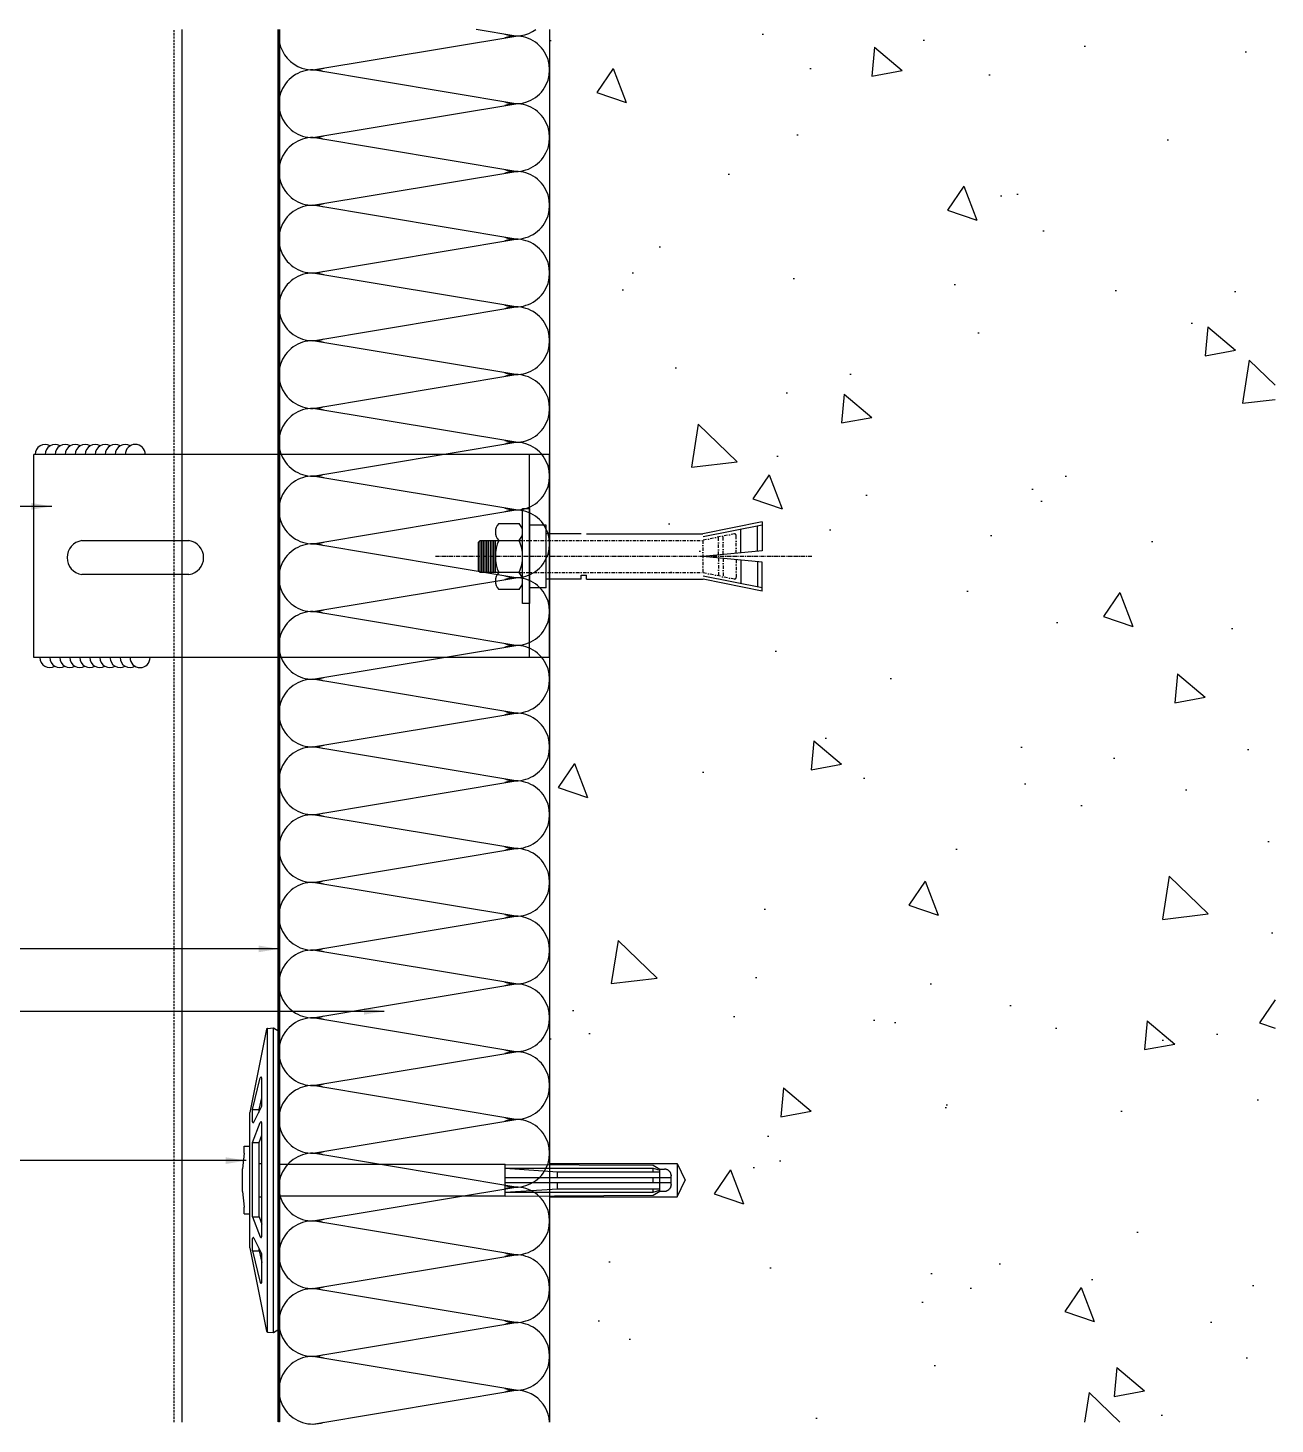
# Model space of a CAD drawing. Header units: millimetres. Extents: x 2352 to 12473, y 635 to 7997.
# Drawn here: x 5530.4 to 5898.8, y 726.2 to 1138.6 of the extents above; entities that cross this region are included whole.
import ezdxf

# ---------------------------------------------------------------- set-up
doc = ezdxf.new("R2010")
doc.units = ezdxf.units.MM
for name, pattern in [('CENTER', [2, 1.25, -0.25, 0.25, -0.25]), ('DASHDOTX2', [2, 1, -0.5, 0, -0.5]), ('HIDDEN', [9.524999999999999, 6.35, -3.175])]:
    doc.linetypes.add(name, pattern=pattern)
for name, color, linetype in [('Bolt', 1, 'Continuous'), ('BREATHER', 150, 'Continuous'), ('Components', 7, 'Continuous'), ('CON', 2, 'Continuous'), ('Dims', 1, 'Continuous'), ('insulation', 1, 'Continuous'), ('STN', 7, 'Continuous'), ('Structure', 6, 'Continuous')]:
    doc.layers.add(name, color=color, linetype=linetype)
doc.styles.get("Standard").update_dxf_attribs({"font": 'arial.ttf'})
doc.dimstyles.new('Telling', dxfattribs={"dimscale": 2, "dimtxt": 3, "dimasz": 3, "dimexe": 1, "dimexo": 3, "dimgap": 1, "dimtad": 1, "dimdec": 1, "dimrnd": 1, "dimdsep": 46, "dimtxsty": 'Standard', "dimcen": 3, "dimclrd": 1, "dimclre": 1, "dimclrt": 2, "dimadec": 0, "dimazin": 0, "dimtfac": 1, "dimtdec": 1, "dimtofl": 0, "dimtmove": 0, "dimatfit": 0, "dimfxl": 1, "dimtolj": 1, "dimtzin": 0, "dimlwe": -1, "dimarcsym": 0})

# ---------------------------------------------------------------- blocks, each defined once
blk = doc.blocks.new('al-anchor')
at = {"layer": 'Bolt', "linetype": 'CENTER'}
blk.add_line((450.1374672021157, 842.3833195195202), (450.1374672021157, 731.0430406612013), dxfattribs=at)
at = {"layer": 'Bolt'}
for p, q in [((439.8574672021023, 827.6963315630655), (443.4074672021197, 810.1763315630687)), ((439.9074672021197, 827.6963315630655), (448.4774672021122, 827.6963315630655)), ((440.8474672021221, 827.6963315630655), (444.3274672021034, 810.2763315630673)), ((448.6148530468599, 826.2463315630685), (441.2066977122849, 826.2463315630685)), ((448.4774672021122, 827.6963315630655), (450.1374672021011, 810.1763315630687)), ((451.7974672021046, 827.6963315630655), (450.1374672021011, 810.1763315630687)), ((451.6600813573568, 826.2463315630685), (459.0682366919464, 826.2463315630685)), ((460.3674672021116, 827.6963315630655), (451.7974672021046, 827.6963315630655)), ((459.4274672021093, 827.6963315630655), (455.9474672021133, 810.2763315630673)), ((460.4174672021145, 827.6963315630655), (456.8674672021116, 810.2763315630673)), ((449.0800699418287, 821.336331563065), (442.1180068117501, 821.336331563065)), ((451.1948644623881, 821.336331563065), (458.1569275924667, 821.336331563065)), ((443.4074672021197, 775.7763315630673), (443.4074672021197, 810.1763315630687)), ((456.8674672021116, 775.7763315630673), (456.8674672021116, 810.2763315630673)), ((455.6774672021093, 774.1963315630655), (455.6774672021093, 775.7763315630673)), ((456.8674672021116, 775.7763315630673), (455.6774672021093, 775.7763315630673)), ((443.4074672021197, 774.1963315630655), (443.4074672021197, 763.8763304464283)), ((456.8674672021116, 774.1963315630655), (455.6774672021093, 774.1963315630655)), ((456.8674672021116, 774.1963315630655), (456.8674672021116, 763.8763304464283)), ((440.9007007143045, 763.8763304464283), (440.9007007143045, 758.8763304464283)), ((459.3742336899268, 763.8763304464283), (440.9007007143045, 763.8763304464283)), ((459.3742336899268, 763.8763304464283), (459.3742336899268, 758.8763304464283)), ((440.3874672021011, 749.8582119428193), (440.3874672021011, 755.8582119428193)), ((445.3874672021011, 744.3582119428193), (445.3874672021011, 755.8582119428193)), ((454.8874672021011, 755.8582119428193), (454.8874672021011, 744.3582119428193)), ((459.8874672021011, 755.8582119428193), (459.8874672021011, 749.8582119428193)), ((454.8874672021011, 748.8582119428193), (445.3874672021011, 748.8582119428193)), ((454.8874672021011, 748.3582119428193), (445.3874672021011, 748.3582119428193)), ((454.8874672021011, 747.8582119428193), (445.3874672021011, 747.8582119428193)), ((454.8874672021011, 747.3582119428193), (445.3874672021011, 747.3582119428193)), ((454.8874672021011, 746.8582119428193), (445.3874672021011, 746.8582119428193)), ((454.8874672021011, 746.3582119428193), (445.3874672021011, 746.3582119428193)), ((454.8874672021011, 745.8582119428193), (445.3874672021011, 745.8582119428193)), ((454.8874672021011, 745.3582119428193), (445.3874672021011, 745.3582119428193)), ((454.8874672021011, 744.8582119428193), (445.3874672021011, 744.8582119428193)), ((454.8874672021011, 744.3582119428193), (445.3874672021011, 744.3582119428193)), ((445.3874672021011, 744.3582119428193), (445.8874672021011, 743.8582119428193)), ((454.3874672021011, 743.8582119428193), (445.8874672021011, 743.8582119428193)), ((454.3874672021011, 743.8582119428193), (454.8874672021011, 744.3582119428193))]:
    blk.add_line(p, q, dxfattribs=at)
at = {"layer": 'Bolt', "linetype": 'DASHDOTX2'}
for p, q in [((443.462972356745, 819.4963315630685), (445.2974672021046, 810.2763315630673)), ((449.2089283893256, 819.976331563068), (443.9614672021089, 819.976331563068)), ((451.0660060148912, 819.976331563068), (456.3134672021079, 819.976331563068)), ((456.8119620474718, 819.4963315630685), (454.9774672021122, 810.2763315630673)), ((449.5746589829323, 816.1163315630674), (444.135487820673, 816.1163315630674)), ((449.6997274760906, 814.7963315630677), (444.3981269959295, 814.7963315630677)), ((450.5752069281407, 814.7963315630677), (455.8768074083018, 814.7963315630677)), ((450.700275421299, 816.1163315630674), (456.1394465835583, 816.1163315630674)), ((445.3874672021011, 755.8582119428193), (445.3874672021011, 810.1763315630687)), ((445.3874672021011, 810.1763315630687), (454.8874672021011, 810.1763315630687)), ((454.8874672021011, 755.8582119428193), (454.8874672021011, 810.1763315630687))]:
    blk.add_line(p, q, dxfattribs=at)
at = {"layer": 'Bolt'}
blk.add_lwpolyline([(436.0007007143104, 758.8763304464283), (464.0007007143104, 758.8763304464283), (464.0007007143104, 756.8763304464283), (436.0007007143104, 756.8763304464283)], close=True, dxfattribs=at)
at = {"layer": 'Bolt', "linetype": 'DASHDOTX2'}
for centre, start, end in [((443.9751703314942, 819.4632492822548), 91.52986161100915, 176.3044644039588), ((456.2997640727226, 819.4632492822548), 3.695535596041184, 88.47013838899085)]:
    blk.add_arc(centre, 0.5132652361494309, start, end, dxfattribs=at)
at = {"layer": 'Bolt'}
for centre, radius, start, end in [((442.8874672021011, 753.2978838994113), 3.578446547017205, 45.68303447959655, 134.3169655204034), ((450.1374672021011, 745.2937639295724), 11.58318012570693, 65.79030507229741, 114.2096949277026), ((457.3874672021011, 753.2978838994113), 3.578446547017205, 45.68303447959655, 134.3169655204034), ((442.8874672021011, 752.4185399862272), 3.578446547017205, 225.6830344795966, 314.3169655204035), ((450.1374672021011, 760.4226599560661), 11.58318012570695, 245.7903050722974, 294.2096949277026), ((457.3874672021011, 752.4185399862272), 3.578446547017205, 225.6830344795966, 314.3169655204035)]:
    blk.add_arc(centre, radius, start, end, dxfattribs=at)
blk = doc.blocks.new('Insulation Anchor')
at = {"layer": 'Components'}
for p, q in [((23834.63996870637, 1327.207688708262), (23832.33015803341, 1322.274280708265)), ((23834.63996870637, 1317.340872708267), (23834.63996870637, 1327.207688708262)), ((23872.33015803341, 1327.207688708262), (23834.63996870637, 1327.207688708262)), ((23834.63996870637, 1317.340872708267), (23832.33015803341, 1322.274280708265)), ((23872.3301580334, 1317.340872708267), (23834.63996870637, 1317.340872708267))]:
    blk.add_line(p, q, dxfattribs=at)
for points in [[(23953.88383208431, 1367.293232373811), (23952.33023708432, 1366.304580707144)], [(23952.33023708432, 1366.304580707144), (23952.33023708432, 1278.314599040481)], [(23953.88383208431, 1367.293232373811), (23953.88383208431, 1277.325947373815)], [(23955.64928125098, 1367.151996540478), (23953.88383208431, 1367.293232373811)], [(23955.64928125098, 1367.151996540478), (23955.64928125098, 1277.467183207148)], [(23955.93175291765, 1366.869524040477), (23955.93175291765, 1366.940142373811), (23955.86113458431, 1366.940142373811), (23955.86113458431, 1367.010759873812), (23955.79051708432, 1367.010759873812), (23955.79051708432, 1367.081378207145), (23955.71989875098, 1367.081378207145), (23955.64928125098, 1367.151996540478)], [(23960.94562791765, 1342.294473207146), (23955.93175291765, 1366.869524040477)], [(23957.83843791765, 1352.463459873811), (23957.83843791765, 1352.534078207145), (23957.76781958431, 1352.604695707144), (23957.76781958431, 1352.675314040478), (23957.69720208431, 1352.675314040478), (23957.62658375098, 1352.675314040478), (23957.55596625098, 1352.675314040478), (23957.48534791765, 1352.675314040478), (23957.41473041765, 1352.604695707144), (23957.34411208431, 1352.534078207145), (23957.34411208431, 1352.463459873811)], [(23957.34411208431, 1352.463459873811), (23957.34411208431, 1344.130539873812)], [(23960.09821291765, 1343.141889040479), (23957.83843791765, 1352.463459873811)], [(23958.19152791765, 1343.141889040479), (23957.34411208431, 1346.602169040479)], [(23957.34411208431, 1344.130539873812), (23957.41473041765, 1343.918686540478)], [(23959.67450458431, 1339.399136540478), (23957.41473041765, 1343.918686540478)], [(23958.19152791765, 1343.141889040479), (23958.19152791765, 1342.365091540479)], [(23960.09821291765, 1343.141889040479), (23958.19152791765, 1343.141889040479)], [(23960.09821291765, 1343.141889040479), (23960.09821291765, 1339.540372373812)], [(23960.94562791765, 1342.294473207146), (23960.94562791765, 1302.254088207147)], [(23957.83843791765, 1339.046046540479), (23957.76781958431, 1339.046046540479), (23957.76781958431, 1339.116664873812), (23957.69720208431, 1339.116664873812), (23957.69720208431, 1339.187283207145), (23957.62658375098, 1339.187283207145), (23957.55596625098, 1339.187283207145), (23957.48534791765, 1339.187283207145), (23957.48534791765, 1339.116664873812), (23957.41473041765, 1339.116664873812), (23957.41473041765, 1339.046046540479), (23957.34411208431, 1339.046046540479), (23957.34411208431, 1338.975429040479), (23957.34411208431, 1338.904810707145)], [(23957.34411208431, 1338.904810707145), (23957.34411208431, 1305.290660707147)], [(23960.09821291765, 1333.114138207146), (23957.83843791765, 1338.975429040479)], [(23959.67450458431, 1339.399136540478), (23959.74512291765, 1339.399136540478), (23959.74512291765, 1339.328519040479), (23959.81574041765, 1339.328519040479), (23959.81574041765, 1339.257900707146), (23959.88635875098, 1339.257900707146), (23959.95697708432, 1339.257900707146), (23959.95697708432, 1339.328519040479), (23960.02759458431, 1339.328519040479), (23960.02759458431, 1339.399136540478), (23960.09821291765, 1339.399136540478), (23960.09821291765, 1339.469754873812), (23960.09821291765, 1339.540372373812)], [(23960.09821291765, 1333.114138207146), (23958.19152791765, 1333.114138207146), (23957.34411208431, 1335.303294873812)], [(23958.19152791765, 1333.114138207146), (23958.19152791765, 1311.15195154048)], [(23960.09821291765, 1333.114138207146), (23960.09821291765, 1311.15195154048)], [(23962.56984125098, 1332.266722373813), (23960.94562791765, 1332.266722373813)], [(23962.56984125098, 1332.266722373813), (23962.56984125098, 1330.289419873812)], [(23963.06416708431, 1325.62863404048), (23962.56984125098, 1330.289419873812)], [(23958.19152791765, 1327.182229040479), (23957.34411208431, 1327.182229040479)], [(23963.06416708431, 1325.62863404048), (23963.06416708431, 1318.919927373813)], [(23958.19152791765, 1317.366332373813), (23957.34411208431, 1317.366332373813)], [(23962.56984125098, 1314.259142373813), (23963.06416708431, 1318.919927373813)], [(23962.56984125098, 1312.28183904048), (23960.94562791765, 1312.28183904048)], [(23962.56984125098, 1314.259142373813), (23962.56984125098, 1312.28183904048)], [(23960.09821291765, 1311.15195154048), (23958.19152791765, 1311.15195154048), (23957.34411208431, 1308.962794873814)], [(23960.09821291765, 1311.15195154048), (23957.83843791765, 1305.220042373813)], [(23957.34411208431, 1305.290660707147), (23957.34411208431, 1305.220042373813), (23957.41473041765, 1305.220042373813), (23957.41473041765, 1305.149424873814), (23957.48534791765, 1305.149424873814), (23957.48534791765, 1305.078806540481), (23957.55596625098, 1305.078806540481), (23957.62658375098, 1305.078806540481), (23957.69720208431, 1305.078806540481), (23957.69720208431, 1305.149424873814), (23957.76781958431, 1305.149424873814), (23957.83843791765, 1305.220042373813)], [(23959.67450458431, 1305.149424873814), (23957.41473041765, 1300.629874873813)], [(23960.09821291765, 1305.00818904048), (23960.09821291765, 1305.078806540481), (23960.09821291765, 1305.149424873814), (23960.02759458431, 1305.220042373813), (23959.95697708432, 1305.220042373813), (23959.95697708432, 1305.290660707147), (23959.88635875098, 1305.290660707147), (23959.81574041765, 1305.290660707147), (23959.81574041765, 1305.220042373813), (23959.74512291765, 1305.220042373813), (23959.67450458431, 1305.220042373813), (23959.67450458431, 1305.149424873814)], [(23960.09821291765, 1305.00818904048), (23960.09821291765, 1301.406672373814)], [(23955.93175291765, 1277.679037373814), (23960.94562791765, 1302.254088207147)], [(23960.09821291765, 1301.406672373814), (23958.19152791765, 1301.406672373814), (23957.34411208431, 1297.946392373814)], [(23957.41473041765, 1300.629874873813), (23957.34411208431, 1300.418021540481)], [(23957.34411208431, 1300.418021540481), (23957.34411208431, 1292.155719873814)], [(23960.09821291765, 1301.406672373814), (23957.83843791765, 1292.085101540481)], [(23958.19152791765, 1302.254088207147), (23958.19152791765, 1301.406672373814)], [(23957.34411208431, 1292.155719873814), (23957.34411208431, 1292.085101540481), (23957.34411208431, 1292.01448404048), (23957.41473041765, 1292.01448404048), (23957.41473041765, 1291.943865707147), (23957.48534791765, 1291.943865707147), (23957.48534791765, 1291.873247373814), (23957.55596625098, 1291.873247373814), (23957.62658375098, 1291.873247373814), (23957.69720208431, 1291.873247373814), (23957.69720208431, 1291.943865707147), (23957.76781958431, 1291.943865707147), (23957.76781958431, 1292.01448404048), (23957.83843791765, 1292.01448404048), (23957.83843791765, 1292.085101540481)], [(23955.64928125098, 1277.467183207148), (23953.88383208431, 1277.325947373815), (23952.33023708432, 1278.314599040481)], [(23955.64928125098, 1277.467183207148), (23955.71989875098, 1277.467183207148), (23955.79051708432, 1277.467183207148), (23955.79051708432, 1277.537801540481), (23955.86113458431, 1277.537801540481), (23955.86113458431, 1277.608419040481), (23955.93175291765, 1277.608419040481), (23955.93175291765, 1277.679037373814)]]:
    blk.add_lwpolyline(points, dxfattribs=at)
at = {"layer": 'Components', "linetype": 'HIDDEN', "ltscale": 25}
for points in [[(23838.39322958432, 1325.558015707146), (23838.25199375099, 1325.487398207146), (23838.18137541765, 1325.487398207146), (23838.11075791765, 1325.487398207146), (23837.96952208432, 1325.487398207146), (23837.89890375099, 1325.487398207146), (23837.75766791765, 1325.416779873812), (23837.68705041765, 1325.416779873812), (23837.61643208432, 1325.346162373812), (23837.54581375098, 1325.346162373812), (23837.40457791765, 1325.275544040479), (23837.33396041765, 1325.20492654048), (23837.26334208432, 1325.20492654048), (23837.19272458432, 1325.134308207146), (23837.12210625098, 1325.063689873812), (23837.05148875099, 1324.993072373813), (23836.98087041765, 1324.922454040479), (23836.91025208432, 1324.851836540479), (23836.83963458432, 1324.781218207146), (23836.76901625098, 1324.710600707146), (23836.69839875098, 1324.639982373813), (23836.69839875098, 1324.569364873813), (23836.62778041765, 1324.498746540479), (23836.55716291765, 1324.428129040479), (23836.55716291765, 1324.286892373813), (23836.48654458432, 1324.216274873813), (23836.48654458432, 1324.14565654048), (23836.41592708432, 1324.004420707146), (23836.41592708432, 1323.933803207146), (23836.41592708432, 1323.863184873813), (23836.41592708432, 1323.72194904048), (23836.34530875098, 1323.651330707147), (23836.34530875098, 1323.510094873812)], [(23839.80558875098, 1325.558015707146), (23838.39322958432, 1325.558015707146)], [(23841.78289208432, 1326.687903207146), (23839.80558875098, 1325.487398207146)], [(23841.78289208432, 1325.840488207146), (23839.80558875098, 1325.20492654048)], [(23839.80558875098, 1325.487398207146), (23839.80558875098, 1319.061163207146)], [(23869.95945875098, 1324.851836540479), (23839.80558875098, 1324.851836540479)], [(23885.49541125098, 1326.970374873812), (23841.78289208432, 1326.687903207146)], [(23841.78289208432, 1326.687903207146), (23841.78289208432, 1326.687903207146)], [(23885.49541125098, 1325.840488207146), (23841.78289208432, 1325.840488207146)], [(23841.78289208432, 1325.840488207146), (23841.78289208432, 1324.851836540479)], [(23885.49541125098, 1325.840488207146), (23869.95945875098, 1324.851836540479)], [(23869.95945875098, 1324.851836540479), (23869.95945875098, 1323.015769040479)], [(23885.49541125098, 1327.040993207146), (23885.49541125098, 1317.507568207147)], [(23885.49541125098, 1326.970374873812), (23952.33023708432, 1326.970374873812)], [(23836.34530875098, 1321.038466540479), (23836.34530875098, 1320.897230707146), (23836.41592708432, 1320.826612373813), (23836.41592708432, 1320.755994873813), (23836.41592708432, 1320.614759040479), (23836.41592708432, 1320.544140707146), (23836.48654458432, 1320.473522373813), (23836.48654458432, 1320.33228654048), (23836.55716291765, 1320.26166904048), (23836.55716291765, 1320.191050707146), (23836.62778041765, 1320.049814873813), (23836.69839875098, 1319.979197373813), (23836.69839875098, 1319.90857904048), (23836.76901625098, 1319.837960707146), (23836.83963458432, 1319.767343207146), (23836.91025208432, 1319.696724873812), (23836.98087041765, 1319.626107373813), (23837.05148875099, 1319.555489040479), (23837.12210625098, 1319.48487154048), (23837.19272458432, 1319.414253207147), (23837.26334208432, 1319.343635707146), (23837.33396041765, 1319.343635707146), (23837.40457791765, 1319.273017373813), (23837.54581375098, 1319.202399040479), (23837.61643208432, 1319.202399040479), (23837.68705041765, 1319.131781540479), (23837.75766791765, 1319.131781540479), (23837.89890375099, 1319.131781540479), (23837.96952208432, 1319.061163207146), (23838.11075791765, 1319.061163207146), (23838.18137541765, 1319.061163207146), (23838.25199375099, 1319.061163207146), (23838.39322958432, 1319.061163207146)], [(23836.41592708432, 1323.510094873812), (23836.41592708432, 1321.038466540479)], [(23885.49541125098, 1323.015769040479), (23836.41592708432, 1323.015769040479)], [(23885.49541125098, 1321.532792373813), (23836.41592708432, 1321.532792373813)], [(23869.95945875098, 1319.767343207146), (23839.80558875098, 1319.767343207146)], [(23841.78289208432, 1323.015769040479), (23841.78289208432, 1321.532792373813)], [(23841.78289208432, 1319.767343207146), (23841.78289208432, 1318.708074040479)], [(23869.95945875098, 1321.532792373813), (23869.95945875098, 1319.767343207146)], [(23885.49541125098, 1318.708074040479), (23869.95945875098, 1319.767343207146)], [(23839.80558875098, 1319.061163207146), (23838.39322958432, 1319.061163207146)], [(23841.78289208432, 1318.708074040479), (23839.80558875098, 1319.343635707146)], [(23841.78289208432, 1317.860658207146), (23839.80558875098, 1319.061163207146)], [(23885.49541125098, 1318.708074040479), (23841.78289208432, 1318.708074040479)], [(23885.49541125098, 1317.648804040479), (23841.78289208432, 1317.860658207146)], [(23841.78289208432, 1317.860658207146), (23841.78289208432, 1317.860658207146)], [(23885.49541125098, 1317.648804040479), (23952.33023708432, 1317.648804040479)]]:
    blk.add_lwpolyline(points, dxfattribs=at)

msp = doc.modelspace()

# ---------------------------------------------------------------- hatches: boundary and pattern name
h = msp.add_hatch()
h.set_pattern_fill('AR-CONC', color=9, scale=14.28571428571429, angle=-90.00000000000001, style=0)
h.set_pattern_definition([(320, (4956.624253274917, 1384.170957582784), (-8.964590711799321, -102.4657403715362), [10.71428571428572, -117.8571428571429]), (265, (4956.624253274917, 1384.170957582784), (107.4560191000017, 19.82161908757141), [8.571428571428571, -94.28571428571429]), (10.45139999999981, (4955.877204703676, 1375.632146154312), (98.49136315156478, -82.64419738771738), [9.10574142857139, -100.1631588571423]), (316.1842, (4985.195681846511, 1384.170957582784), (-23.64557347557405, -152.4630069465206), [16.07142857142853, -176.785714285714]), (6.635599999999962, (4983.225209417797, 1371.465708297226), (139.1596958429202, -133.5232436498148), [13.6586125714284, -150.2447142857121]), (261.1841999999999, (4985.195681846511, 1384.170957582784), (139.1598001321892, -133.5231350190896), [12.85714285714285, -141.4285714285713]), (291, (4978.052824703555, 1369.885243297103), (-57.51698438076271, -85.27243601692308), [10.71428571428571, -117.8571428571428]), (236, (4978.052824703555, 1369.885243297103), (103.5928635781219, -34.75933313165456), [8.571428571428568, -94.28571428571426]), (341.4514, (4973.259738132168, 1362.779210011489), (46.07578524427889, -120.03180408307), [9.10574142857143, -100.1631588571429]), (307.4999999999999, (4956.624253274917, 1384.170957582784), (47.55626483304449, -1.73712218818439), [0, -93.14285714285714, 0, -95.71428571428574, 0, -94.64285714285715]), (277.5, (4956.624253274917, 1384.170957582784), (56.34453026890861, -37.58136249173552), [0, -54.57142857142855, 0, -90.99999999999997, 0, -36.07142857142856]), (237.5, (4956.624253274917, 1416.02810044006), (-3.222124533482843, -76.26034802462986), [0, -35.71428571428572, 0, -111.4285714285714, 0, -147.8571428571429]), (227.5, (4956.624253274917, 1430.313814725741), (14.30071176175965, -83.31230990605518), [0, -46.42857142857143, 0, -74, 0, -105])])
h.paths.add_polyline_path([(5684.555281076158, 726.8433596224204), (5898.840995362072, 726.8433596226532), (5898.840995362072, 1138.191463105861), (5684.555281076158, 1138.191463105861), (5684.555281076158, 907.4432268613164), (5699.298139814331, 907.4432268613164), (5699.298139814331, 905.7432268611301), (5701.555282671514, 905.7432268611301), (5701.555282671514, 907.4432268613164), (5750.698139814238, 907.4432268613164), (5775.726711242736, 912.5146554326784), (5775.726711242736, 900.2003697182663), (5750.698139814238, 897.8289411470905), (5775.726711242736, 895.4575125754491), (5775.726711242736, 883.1432268612698), (5750.840996957195, 888.2146554326318), (5701.555282671514, 888.2146554326318), (5701.555282671514, 889.9146554325853), (5699.298139814331, 889.9146554325853), (5699.298139814331, 888.2146554326318), (5684.555281076158, 888.2146554326318)])

# ---------------------------------------------------------------- linework, layer by layer
at = {"color": 1, "linetype": 'HIDDEN', "ltscale": 0.1}
msp.add_line((5573.620515557282, 726.8433596228424), (5573.62051555705, 1138.19146310557), dxfattribs=at)
at = {"color": 4, "linetype": 'ByBlock'}
msp.add_line((5575.920515557795, 726.8433596228424), (5575.920515557795, 1138.19146310557), dxfattribs=at)
msp.add_line((5604.520515558121, 1138.191463105628), (5604.520515558121, 726.843359622886))
at = {"color": 1, "linetype": 'ByBlock'}
for centre, radius, start, end in [((5535.441147317222, 1012.640327985937), 2.962769724428654, 60.00000000035816, 180), ((5538.403917041651, 1012.640327985937), 2.962769724428654, 60.00000000035816, 180), ((5541.36668676608, 1012.640327985937), 2.962769724428654, 60.00000000035816, 180), ((5544.329456490508, 1012.640327985937), 2.962769724428654, 60.00000000035816, 180), ((5547.292226214937, 1012.640327985937), 2.962769724428654, 60.00000000035816, 180), ((5550.254995939365, 1012.640327985937), 2.962769724428654, 60.00000000035816, 180), ((5553.217765663794, 1012.640327985937), 2.962769724428654, 60.00000000035816, 180), ((5556.180535388223, 1012.640327985937), 2.962769724428654, 60.00000000035816, 180), ((5559.143305112651, 1012.640327985937), 2.962769724428654, 60.00000000035816, 180), ((5562.10607483708, 1012.640327985937), 2.962769724515965, 0, 180), ((5536.85398956998, 952.6403279859369), 2.962769724428654, 180, 299.9999999996418), ((5539.816759294408, 952.6403279859369), 2.962769724428654, 180, 299.9999999996418), ((5542.779529018837, 952.6403279859369), 2.962769724428654, 180, 299.9999999996418), ((5545.742298743266, 952.6403279859369), 2.962769724428654, 180, 299.9999999996418), ((5548.705068467694, 952.6403279859369), 2.962769724428654, 180, 299.9999999996418), ((5551.667838192123, 952.6403279859369), 2.962769724428654, 180, 299.9999999996418), ((5554.630607916552, 952.6403279859369), 2.962769724428654, 180, 299.9999999996418), ((5557.59337764098, 952.6403279859369), 2.962769724428654, 180, 299.9999999996418), ((5560.556147365409, 952.6403279859369), 2.962769724428654, 180, 299.9999999996418), ((5563.518917089837, 952.6403279859369), 2.962769724515965, 180, 0)]:
    msp.add_arc(centre, radius, start, end, dxfattribs=at)
at = {"layer": 'BREATHER', "linetype": 'HIDDEN', "ltscale": 25, "const_width": 0.8749991156518778}
msp.add_lwpolyline([(5604.520515558121, 1138.191463105861), (5604.520515558121, 726.8433596226532)], dxfattribs=at)
at = {"layer": 'CON'}
msp.add_line((5684.520515558121, 1138.191463105628), (5684.520515558121, 726.843359622886), dxfattribs=at)
at = {"layer": 'insulation'}
for p, q in [((5614.520515558121, 1126.238607558204), (5674.520515558121, 1136.238607558204)), ((5674.520515558121, 1136.238607558204), (5662.803382271712, 1138.191463106094)), ((5674.520515558121, 1116.238607558204), (5614.520515558121, 1126.238607558204)), ((5614.520515558121, 1106.238607558204), (5674.520515558121, 1116.238607558204)), ((5674.520515558121, 1096.238607558204), (5614.520515558121, 1106.238607558204)), ((5614.520515558121, 1086.238607558204), (5674.520515558121, 1096.238607558204)), ((5674.520515558121, 1076.238607558204), (5614.520515558121, 1086.238607558204)), ((5674.520515558121, 1076.238607558204), (5614.520515558121, 1086.238607558204)), ((5614.520515558121, 1066.238607558204), (5674.520515558121, 1076.238607558204)), ((5674.520515558121, 1056.238607558204), (5614.520515558121, 1066.238607558204)), ((5614.520515558121, 1046.238607558204), (5674.520515558121, 1056.238607558204)), ((5674.520515558121, 1036.238607558204), (5614.520515558121, 1046.238607558204)), ((5614.520515558121, 1026.238607558204), (5674.520515558121, 1036.238607558204)), ((5674.520515558121, 1016.238607558204), (5614.520515558121, 1026.238607558204)), ((5614.520515558121, 1006.238607558204), (5674.520515558121, 1016.238607558204)), ((5674.520515558121, 996.2386075582035), (5614.520515558121, 1006.238607558204)), ((5614.520515558121, 986.2386075582035), (5674.520515558121, 996.2386075582035)), ((5674.520515558121, 976.2386075582035), (5614.520515558121, 986.2386075582035)), ((5614.520515558121, 966.2386075582035), (5674.520515558121, 976.2386075582035)), ((5674.520515558121, 956.2386075582035), (5614.520515558121, 966.2386075582035)), ((5614.520515558121, 946.2386075582035), (5674.520515558121, 956.2386075582035)), ((5674.520515558121, 936.2386075582035), (5614.520515558121, 946.2386075582035)), ((5614.520515558121, 926.2386075582035), (5674.520515558121, 936.2386075582035)), ((5674.520515558121, 916.2386075582035), (5614.520515558121, 926.2386075582035)), ((5614.520515558121, 906.2386075582035), (5674.520515558121, 916.2386075582035)), ((5674.520515558121, 896.2386075582035), (5614.520515558121, 906.2386075582035)), ((5614.520515558121, 886.2386075582035), (5674.520515558121, 896.2386075582035)), ((5674.520515558121, 876.2386075582035), (5614.520515558121, 886.2386075582035)), ((5614.520515558121, 866.2386075582035), (5674.520515558121, 876.2386075582035)), ((5674.520515558121, 856.2386075582035), (5614.520515558121, 866.2386075582035)), ((5614.520515558121, 846.2386075582035), (5674.520515558121, 856.2386075582035)), ((5674.520515558121, 836.2386075582035), (5614.520515558121, 846.2386075582035)), ((5614.520515558121, 826.2386075582035), (5674.520515558121, 836.2386075582035)), ((5674.520515558121, 816.2386075582035), (5614.520515558121, 826.2386075582035)), ((5614.520515558121, 806.2386075582035), (5674.520515558121, 816.2386075582035)), ((5674.520515558121, 796.2386075582035), (5614.520515558121, 806.2386075582035)), ((5614.520515558121, 786.2386075582035), (5674.520515558121, 796.2386075582035)), ((5674.520515558121, 776.2386075582035), (5614.520515558121, 786.2386075582035)), ((5614.520515558121, 766.2386075582035), (5674.520515558121, 776.2386075582035)), ((5674.520515558121, 756.2386075582035), (5614.520515558121, 766.2386075582035)), ((5614.520515558121, 746.2386075582035), (5674.520515558121, 756.2386075582035)), ((5674.520515558121, 736.2386075582035), (5614.520515558121, 746.2386075582035)), ((5614.520515558121, 726.2386075582035), (5674.520515558121, 736.2386075582035))]:
    msp.add_line(p, q, dxfattribs=at)
for centre, start, end in [((5614.520515558121, 1136.238607558204), 168.7385946142802, 288.9246444405571), ((5674.520515558121, 1146.238607558204), 251.0753555594429, 306.4173132513843), ((5674.520515558121, 1126.238607558204), 251.0753555594429, 108.9246444405571), ((5614.520515558121, 1116.238607558204), 71.0753555594429, 288.9246444405571), ((5674.520515558121, 1106.238607558204), 251.0753555594429, 108.9246444405571), ((5614.520515558121, 1096.238607558204), 71.0753555594429, 288.9246444405571), ((5674.520515558121, 1086.238607558204), 251.0753555594429, 108.9246444405571), ((5674.520515558121, 1086.238607558204), 251.0753555594429, 108.9246444405571), ((5674.520515558121, 1086.238607558204), 251.0753555594429, 108.9246444405571), ((5614.520515558121, 1076.238607558204), 71.0753555594429, 288.9246444405571), ((5674.520515558121, 1066.238607558204), 251.0753555594429, 108.9246444405571), ((5614.520515558121, 1056.238607558204), 71.0753555594429, 288.9246444405571), ((5674.520515558121, 1046.238607558204), 251.0753555594429, 108.9246444405571), ((5614.520515558121, 1036.238607558204), 71.0753555594429, 288.9246444405571), ((5674.520515558121, 1026.238607558204), 251.0753555594429, 108.9246444405571), ((5614.520515558121, 1016.238607558204), 71.0753555594429, 288.9246444405571), ((5674.520515558121, 1006.238607558204), 251.0753555594429, 108.9246444405571), ((5614.520515558121, 996.2386075582035), 71.0753555594429, 288.9246444405571), ((5674.520515558121, 986.2386075582035), 251.0753555594429, 108.9246444405571), ((5614.520515558121, 976.2386075582035), 71.0753555594429, 288.9246444405571), ((5674.520515558121, 966.2386075582035), 251.0753555594429, 108.9246444405571), ((5614.520515558121, 956.2386075582035), 71.0753555594429, 288.9246444405571), ((5674.520515558121, 946.2386075582035), 251.0753555594429, 108.9246444405571), ((5614.520515558121, 936.2386075582035), 71.0753555594429, 288.9246444405571), ((5674.520515558121, 926.2386075582035), 251.0753555594429, 108.9246444405571), ((5614.520515558121, 916.2386075582035), 71.0753555594429, 288.9246444405571), ((5674.520515558121, 906.2386075582035), 251.0753555594429, 108.9246444405571), ((5614.520515558121, 896.2386075582035), 71.0753555594429, 288.9246444405571), ((5674.520515558121, 886.2386075582035), 251.0753555594429, 108.9246444405571), ((5674.520515558121, 886.2386075582035), 251.0753555594429, 108.9246444405571), ((5614.520515558121, 876.2386075582035), 71.0753555594429, 288.9246444405571), ((5674.520515558121, 866.2386075582035), 251.0753555594429, 108.9246444405571), ((5614.520515558121, 856.2386075582035), 71.0753555594429, 288.9246444405571), ((5674.520515558121, 846.2386075582035), 251.0753555594429, 108.9246444405571), ((5614.520515558121, 836.2386075582035), 71.0753555594429, 288.9246444405571), ((5674.520515558121, 826.2386075582035), 251.0753555594429, 108.9246444405571), ((5614.520515558121, 816.2386075582035), 71.0753555594429, 288.9246444405571), ((5674.520515558121, 806.2386075582035), 251.0753555594429, 108.9246444405571), ((5614.520515558121, 796.2386075582035), 71.0753555594429, 288.9246444405571), ((5674.520515558121, 786.2386075582035), 251.0753555594429, 108.9246444405571), ((5614.520515558121, 776.2386075582035), 71.0753555594429, 288.9246444405571), ((5674.520515558121, 766.2386075582035), 251.0753555594429, 108.9246444405571), ((5614.520515558121, 756.2386075582035), 71.0753555594429, 288.9246444405571), ((5674.520515558121, 746.2386075582035), 251.0753555594429, 108.9246444405571), ((5614.520515558121, 736.2386075582035), 71.0753555594429, 288.9246444405571), ((5674.520515558121, 726.2386075582035), 3.467089625822375, 108.9246444405571)]:
    msp.add_arc(centre, 10, start, end, dxfattribs=at)
at = {"layer": 'STN'}
for p, q in [((5532.156050253237, 952.6403279859369), (5532.156050253237, 1012.640327985937)), ((5684.520515558121, 1012.640327985471), (5532.156050253237, 1012.640327985704)), ((5678.520515556957, 952.6403279857041), (5678.520515556957, 1012.640327985704)), ((5684.520515558121, 952.6403279854712), (5684.520515558121, 1012.640327985471)), ((5546.294096900427, 987.177971079087), (5577.968409313165, 987.177971079087)), ((5577.968409312933, 977.177971079087), (5546.294096900659, 977.177971079087)), ((5684.520515558121, 952.6403279857041), (5532.156050253237, 952.6403279854712))]:
    msp.add_line(p, q, dxfattribs=at)
for centre, radius, start, end in [((5547.008646167626, 982.177971079087), 5.050800001507003, 98.13306202227744, 261.8669379777226), ((5577.253860045967, 982.177971079087), 5.050800001510605, 278.1330620222774, 81.86693797772254)]:
    msp.add_arc(centre, radius, start, end, dxfattribs=at)

# ---------------------------------------------------------------- block references
at = {"rotation": 270}
msp.add_blockref('al-anchor', (4919.644185110505, 1432.641028700018), dxfattribs=at)
at = {"layer": 'Structure', "rotation": 180}
msp.add_blockref('Insulation Anchor', (29556.84734645118, 2120.561354263933), dxfattribs=at)

# ---------------------------------------------------------------- leaders
at = {"layer": 'Dims'}
for points in [[(5537.424495044441, 997.3158146396017), (5373.471089705869, 997.31581463966)], [(5604.520515558121, 866.5961614184343), (5373.471089705869, 866.5961614327825)], [(5635.656025724762, 848.1515656587871), (5373.471089705869, 848.1515656588454)], [(5594.834461635721, 804.0602621963917), (5373.471089705869, 804.0602621964499)]]:
    msp.add_leader(points, dimstyle='Telling', override={"dimgap": 1, "dimtad": 0}, dxfattribs=at)

doc.saveas('drawing.dxf')
